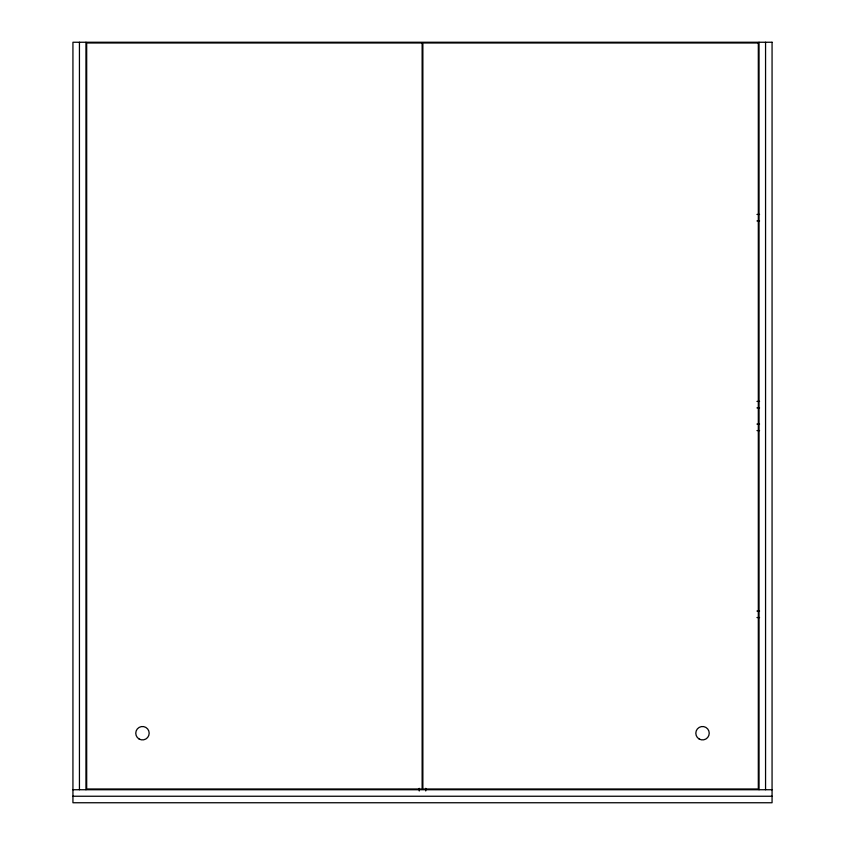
<?xml version="1.0" encoding="UTF-8"?>
<svg xmlns="http://www.w3.org/2000/svg" width="845" height="845" viewBox="0 0 845 845"><rect width="100%" height="100%" fill="white"/><g stroke="black" fill="none" stroke-linecap="round" stroke-linejoin="round"><path stroke-width="1.27" d="M756.951 214.429L759.57 214.429M756.951 220.936L759.57 220.936M756.951 401.396L759.57 401.396M756.951 407.903L759.57 407.903M756.951 424.084L759.57 424.084M756.951 430.591L759.57 430.591M756.951 611.041L759.57 611.041M756.951 617.558L759.57 617.558M72.934 789.737L772.066 789.737M72.934 796.243L772.066 796.243M765.559 42.25L765.559 789.737M759.053 42.25L759.053 789.737M425.753 788.332L425.753 790.973M419.247 788.332L419.247 790.973M85.947 42.25L85.947 789.737M79.441 42.25L79.441 789.737M772.066 42.25L72.934 42.25L72.934 802.75L772.066 802.75L772.066 42.25M422.13 42.989L86.686 42.989L86.686 788.987L422.13 788.987L422.13 42.989M758.314 42.989L422.87 42.989L422.87 788.987L758.314 788.987L758.314 42.989M699.174 739.016A6.697 6.697 0 0 0 709.23 733.206A6.697 6.697 0 0 0 699.174 727.408A6.697 6.697 0 0 0 699.174 739.016M139.119 739.016A6.697 6.697 0 0 0 149.174 733.206A6.697 6.697 0 0 0 139.119 727.408A6.697 6.697 0 0 0 139.119 739.016"/></g></svg>
